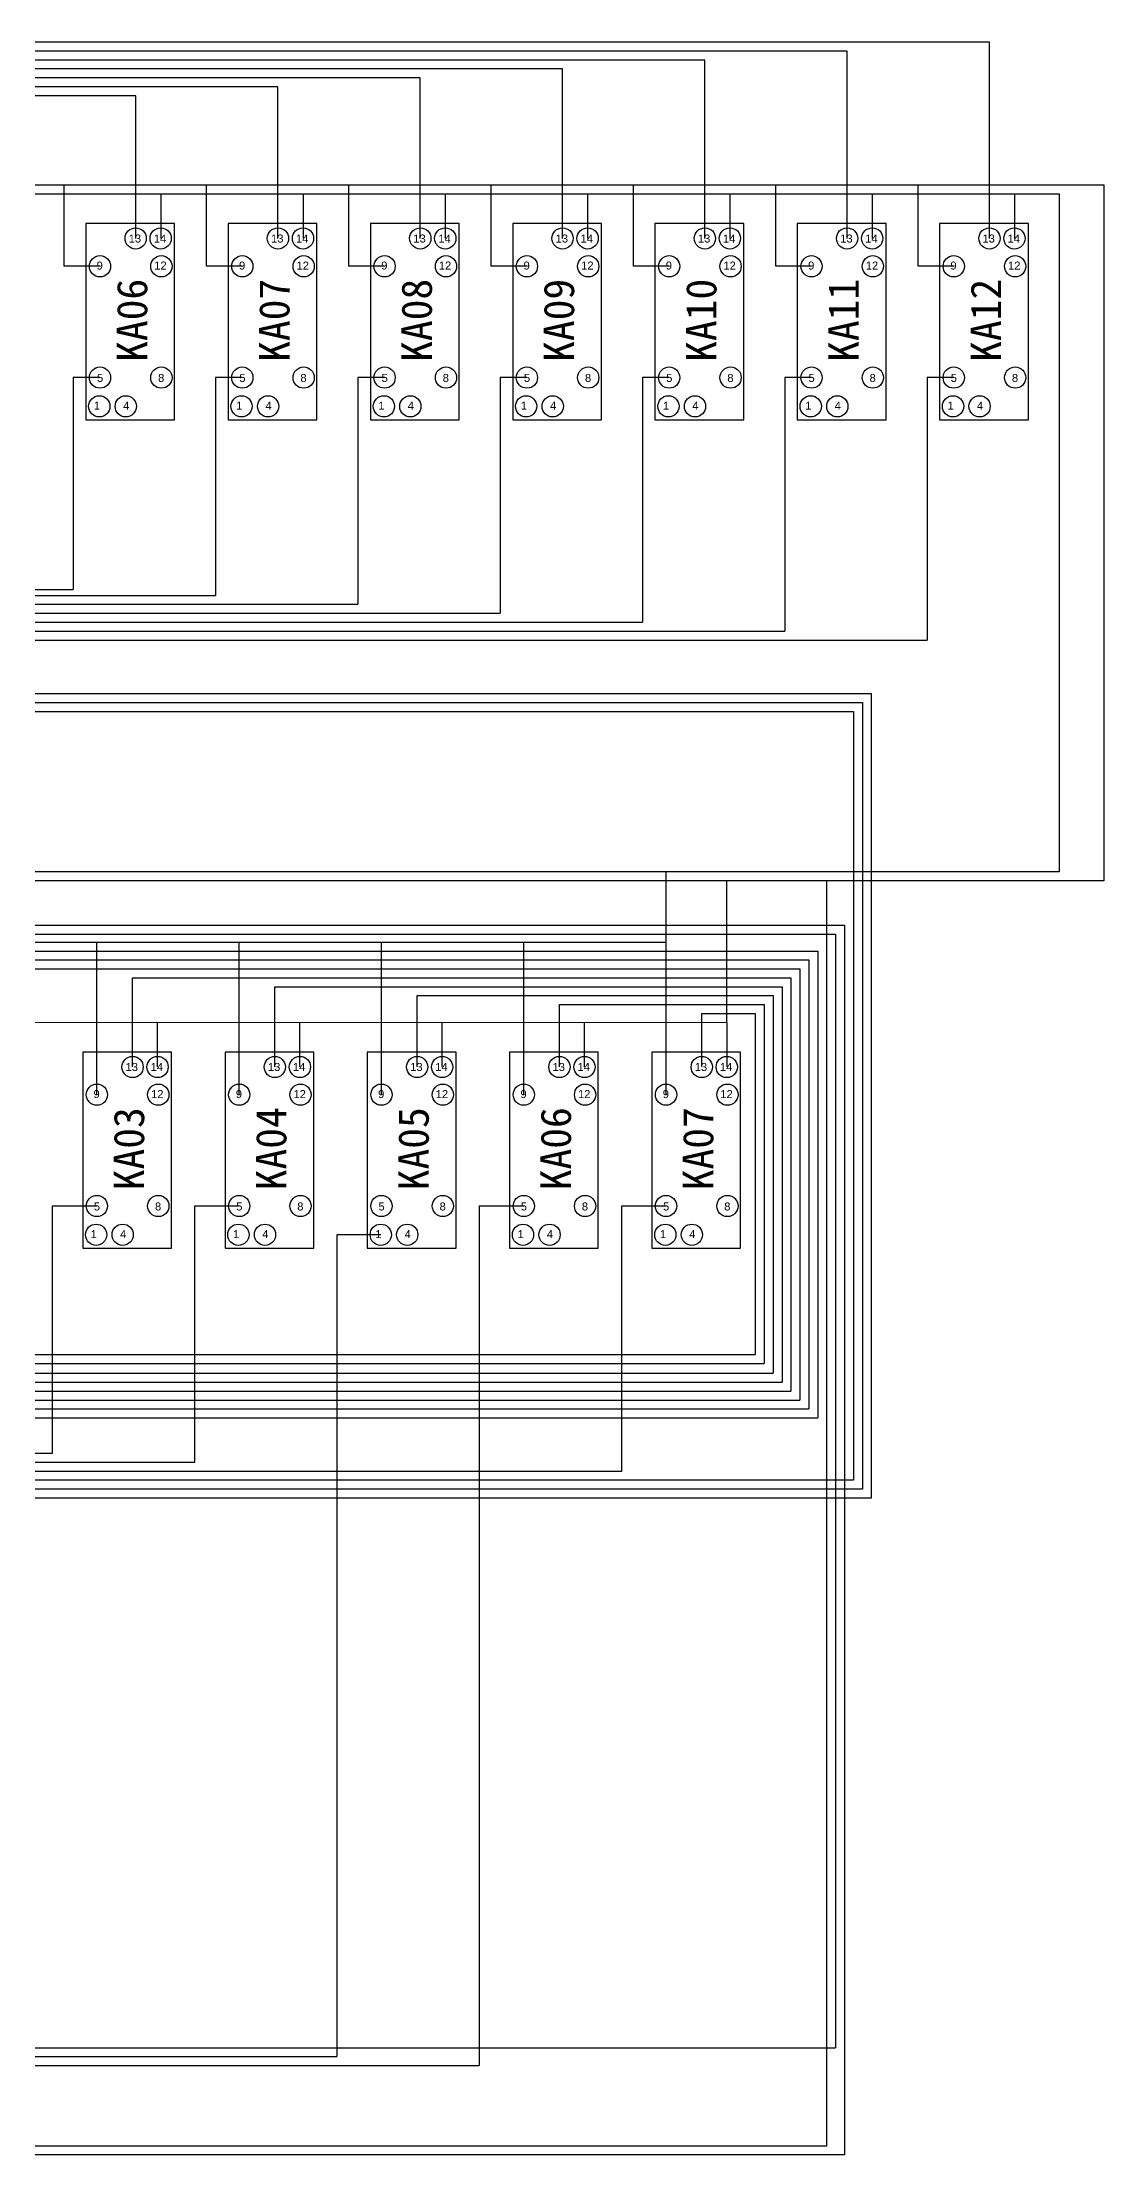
# Model space of a CAD drawing. Header units: millimetres. Extents: x -159 to 71007, y -220 to 29306.
# Drawn here: x 69817 to 71007, y 26938 to 29306 of the extents above; entities that cross this region are included whole.
import ezdxf

# ---------------------------------------------------------------- set-up
doc = ezdxf.new("R2010")
doc.units = ezdxf.units.MM
doc.styles.get("Standard").update_dxf_attribs({"font": 'arial.ttf'})

msp = doc.modelspace()

# ---------------------------------------------------------------- linework, layer by layer
for p, q in [((70878.5, 29306), (68305.5, 29306)), ((70878.5, 29086), (70878.5, 29306)), ((70719, 29296), (68315.5, 29296)), ((70559.6, 29286), (68325.3, 29286)), ((70400.1, 29276), (68336.2, 29276)), ((70400.1, 29086), (70400.1, 29276)), ((70559.6, 29086), (70559.6, 29286)), ((70719, 29086), (70719, 29296)), ((70240.7, 29266), (68346.2, 29266)), ((70081.2, 29256), (68356.2, 29256)), ((70081.2, 29086), (70081.2, 29256)), ((70240.7, 29086), (70240.7, 29266)), ((69921.8, 29246), (68366.2, 29246)), ((69921.8, 29086), (69921.8, 29246)), ((69881.8, 28930), (69851.8, 28930)), ((69851.8, 28930), (69851.8, 28692.5)), ((70041.3, 28930), (70011.3, 28930)), ((70011.3, 28930), (70011.3, 28685.8)), ((70200.7, 28930), (70170.7, 28930)), ((70170.7, 28930), (70170.7, 28675.8)), ((70360.2, 28930), (70330.2, 28930)), ((70330.2, 28930), (70330.2, 28665.8)), ((70519.6, 28930), (70489.6, 28930)), ((70489.6, 28930), (70489.6, 28655.8)), ((70679.1, 28930), (70649.1, 28930)), ((70649.1, 28930), (70649.1, 28645.8)), ((70838.5, 28930), (70808.5, 28930)), ((70808.5, 28930), (70808.5, 28635.8)), ((68928, 28692.5), (69851.8, 28692.5)), ((68959.9, 28685.8), (70011.3, 28685.8)), ((68975.8, 28675.8), (70170.7, 28675.8)), ((68991.7, 28665.8), (70330.2, 28665.8)), ((69007.6, 28655.8), (70489.6, 28655.8)), ((69023.5, 28645.8), (70649.1, 28645.8)), ((69039.5, 28635.8), (70808.5, 28635.8)), ((69240.5, 28316), (70716.1, 28316)), ((69280.5, 28306), (70706.1, 28306)), ((70706.1, 28306), (70706.1, 27057.6)), ((70716.1, 28316), (70716.1, 26937.6)), ((69439.9, 28287.1), (70686.1, 28287.1)), ((70686.1, 28287.1), (70686.1, 27763.7)), ((69599.4, 28277.1), (70676.1, 28277.1)), ((69758.8, 28267.1), (70666.1, 28267.1)), ((69918.3, 28157.1), (69918.3, 28257.1)), ((69918.3, 28257.1), (70656.1, 28257.1)), ((70656.1, 28257.1), (70656.1, 27793.7)), ((70666.1, 28267.1), (70666.1, 27783.7)), ((70676.1, 28277.1), (70676.1, 27773.7)), ((70077.7, 28157.1), (70077.7, 28247.1)), ((70077.7, 28247.1), (70646.1, 28247.1)), ((70237.2, 28157.1), (70237.2, 28237.1)), ((70237.2, 28237.1), (70636.1, 28237.1)), ((70636.1, 28237.1), (70636.1, 27813.7)), ((70646.1, 28247.1), (70646.1, 27803.7)), ((70396.6, 28157.1), (70396.6, 28227.1)), ((70396.6, 28227.1), (70626.1, 28227.1)), ((70556.1, 28157.1), (70556.1, 28217.1)), ((70556.1, 28217.1), (70616.1, 28217.1)), ((70616.1, 28217.1), (70616.1, 27834.6)), ((70626.1, 28227.1), (70626.1, 27824.6)), ((69878.3, 28001.2), (69828.3, 28001.2)), ((69828.3, 28001.2), (69828.3, 27723.7)), ((70037.8, 28001.2), (69987.8, 28001.2)), ((69987.8, 28001.2), (69987.8, 27713.7)), ((70356.7, 28001.2), (70306.7, 28001.2)), ((70306.7, 28001.2), (70306.7, 27037.6)), ((70516.1, 28001.2), (70466.1, 28001.2)), ((70466.1, 28001.2), (70466.1, 27703.7)), ((70196.4, 27969), (70147.2, 27969)), ((70147.2, 27969), (70147.2, 27047.6)), ((69055.3, 27834.6), (70616.1, 27834.6)), ((69005.6, 27813.7), (70636.1, 27813.7)), ((69039.4, 27824.6), (70626.1, 27824.6)), ((68942, 27783.7), (70666.1, 27783.7)), ((68957.9, 27793.7), (70656.1, 27793.7)), ((68989.7, 27803.7), (70646.1, 27803.7)), ((68911.6, 27763.7), (70686.1, 27763.7)), ((68926.1, 27773.7), (70676.1, 27773.7)), ((69987.8, 27713.7), (68354.9, 27713.7)), ((69828.3, 27723.7), (68364.9, 27723.7)), ((70466.1, 27703.7), (68344.9, 27703.7)), ((64488.5, 27057.6), (70706.1, 27057.6)), ((65288.5, 27047.6), (70147.2, 27047.6)), ((67320.3, 27037.6), (70306.7, 27037.6)), ((70716.1, 26937.6), (69300.4, 26937.6))]:
    msp.add_line(p, q)
at = {"color": 4}
for p, q in [((68885.1, 29146), (71006.5, 29146)), ((69841.8, 29054.8), (69841.8, 29146)), ((70001.3, 29054.8), (70001.3, 29146)), ((70160.7, 29054.8), (70160.7, 29146)), ((70320.2, 29054.8), (70320.2, 29146)), ((70479.6, 29054.8), (70479.6, 29146)), ((70639.1, 29054.8), (70639.1, 29146)), ((70798.5, 29054.8), (70798.5, 29146)), ((71006.5, 29146), (71006.5, 28365.8)), ((69881.8, 29054.8), (69841.8, 29054.8)), ((70041.3, 29054.8), (70001.3, 29054.8)), ((70200.7, 29054.8), (70160.7, 29054.8)), ((70360.2, 29054.8), (70320.2, 29054.8)), ((70519.6, 29054.8), (70479.6, 29054.8)), ((70679.1, 29054.8), (70639.1, 29054.8)), ((70838.5, 29054.8), (70798.5, 29054.8)), ((71006.5, 28365.8), (68619.6, 28365.8)), ((70584.1, 28207.1), (70584.1, 28365.8)), ((70696.1, 26947.6), (70696.1, 28365.8)), ((69308.5, 28207.5), (70584.1, 28207.1)), ((69946.3, 28157.1), (69946.3, 28207.1)), ((70105.8, 28157.1), (70105.8, 28207.1)), ((70265.2, 28157.1), (70265.2, 28207.1)), ((70424.7, 28157.1), (70424.7, 28207.1)), ((70584.1, 28207.1), (70584.1, 28157.1)), ((67290.3, 26947.6), (70696.1, 26947.6))]:
    msp.add_line(p, q, dxfattribs=at)
at = {"color": 1}
for p, q in [((68993.1, 29136), (70956.5, 29136)), ((69949.8, 29136), (69949.8, 29086)), ((70109.3, 29136), (70109.3, 29086)), ((70268.7, 29136), (70268.7, 29086)), ((70428.2, 29136), (70428.2, 29086)), ((70587.6, 29136), (70587.6, 29086)), ((70747.1, 29136), (70747.1, 29086)), ((70906.5, 29136), (70906.5, 29086)), ((70956.5, 29136), (70956.5, 28375.8)), ((70956.5, 28375.8), (68519.6, 28375.8)), ((70516.1, 28126), (70516.1, 28375.8)), ((69400, 28297.1), (70516.1, 28297.1)), ((69878.3, 28126), (69878.3, 28297.1)), ((70037.8, 28126), (70037.8, 28297.1)), ((70197.2, 28126), (70197.2, 28297.1)), ((70356.7, 28126), (70356.7, 28297.1))]:
    msp.add_line(p, q, dxfattribs=at)
at = {"color": 241, "true_color": 0xf7abae}
for p, q in [((69134.9, 28575.8), (70746.1, 28575.8)), ((70746.1, 28575.8), (70746.1, 27673.7)), ((70746.1, 27673.7), (68573.9, 27673.7))]:
    msp.add_line(p, q, dxfattribs=at)
at = {"color": 5}
for p, q in [((69150.9, 28565.8), (70736.1, 28565.8)), ((70736.1, 28565.8), (70736.1, 27683.7)), ((70736.1, 27683.7), (68623.9, 27683.7))]:
    msp.add_line(p, q, dxfattribs=at)
at = {"color": 8}
for p, q in [((69166.8, 28555.8), (70726.1, 28555.8)), ((70726.1, 28555.8), (70726.1, 27693.7)), ((70726.1, 27693.7), (68673.9, 27693.7))]:
    msp.add_line(p, q, dxfattribs=at)
for points in [[(69965.4, 29102.7), (69865.9, 29102.7), (69865.9, 28882.7), (69965.4, 28882.7)], [(70124.8, 29102.7), (70025.4, 29102.7), (70025.4, 28882.7), (70124.8, 28882.7)], [(70284.3, 29102.7), (70184.8, 29102.7), (70184.8, 28882.7), (70284.3, 28882.7)], [(70443.7, 29102.7), (70344.3, 29102.7), (70344.3, 28882.7), (70443.7, 28882.7)], [(70603.2, 29102.7), (70503.7, 29102.7), (70503.7, 28882.7), (70603.2, 28882.7)], [(70762.6, 29102.7), (70663.2, 29102.7), (70663.2, 28882.7), (70762.6, 28882.7)], [(70922.1, 29102.7), (70822.6, 29102.7), (70822.6, 28882.7), (70922.1, 28882.7)], [(69961.9, 28173.8), (69862.4, 28173.8), (69862.4, 27953.8), (69961.9, 27953.8)], [(70121.3, 28173.8), (70021.9, 28173.8), (70021.9, 27953.8), (70121.3, 27953.8)], [(70280.8, 28173.8), (70181.3, 28173.8), (70181.3, 27953.8), (70280.8, 27953.8)], [(70440.2, 28173.8), (70340.8, 28173.8), (70340.8, 27953.8), (70440.2, 27953.8)], [(70599.7, 28173.8), (70500.2, 28173.8), (70500.2, 27953.8), (70599.7, 27953.8)]]:
    msp.add_lwpolyline(points, close=True)
at = {"color": 3}
for centre in [(69921.8, 29086), (69949.8, 29086), (70081.2, 29086), (70109.3, 29086), (70240.7, 29086), (70268.7, 29086), (70400.1, 29086), (70428.2, 29086), (70559.6, 29086), (70587.6, 29086), (70719, 29086), (70747.1, 29086), (70878.5, 29086), (70906.5, 29086), (69881.8, 29054.8), (70041.3, 29054.8), (70200.7, 29054.8), (70360.2, 29054.8), (70519.6, 29054.8), (70679.1, 29054.8), (70838.5, 29054.8), (69881.8, 28930), (70041.3, 28930), (70200.7, 28930), (70360.2, 28930), (70519.6, 28930), (70679.1, 28930), (70838.5, 28930), (69918.3, 28157.1), (69946.3, 28157.1), (70077.7, 28157.1), (70105.8, 28157.1), (70237.2, 28157.1), (70265.2, 28157.1), (70396.6, 28157.1), (70424.7, 28157.1), (70556.1, 28157.1), (70584.1, 28157.1), (69878.3, 28126), (70037.8, 28126), (70197.2, 28126), (70356.7, 28126), (70516.1, 28126), (69878.3, 28001.2), (70037.8, 28001.2), (70356.7, 28001.2), (70516.1, 28001.2), (70196.4, 27969)]:
    msp.add_circle(centre, 11.9, dxfattribs=at)
for centre in [(69950.6, 29054.8), (70110, 29054.8), (70269.5, 29054.8), (70428.9, 29054.8), (70588.4, 29054.8), (70747.8, 29054.8), (70907.3, 29054.8), (69950.6, 28930), (70110, 28930), (70269.5, 28930), (70428.9, 28930), (70588.4, 28930), (70747.8, 28930), (70907.3, 28930), (69881, 28897.8), (69910.7, 28897.8), (70040.4, 28897.8), (70070.2, 28897.8), (70199.9, 28897.8), (70229.6, 28897.8), (70359.3, 28897.8), (70389.1, 28897.8), (70518.8, 28897.8), (70548.5, 28897.8), (70678.2, 28897.8), (70708, 28897.8), (70837.7, 28897.8), (70867.4, 28897.8), (69947.1, 28126), (70106.5, 28126), (70266, 28126), (70425.4, 28126), (70584.9, 28126), (69947.1, 28001.2), (70106.5, 28001.2), (70197.2, 28001.2), (70266, 28001.2), (70425.4, 28001.2), (70584.9, 28001.2), (69877.5, 27969), (69907.2, 27969), (70036.9, 27969), (70066.7, 27969), (70226.1, 27969), (70355.8, 27969), (70385.6, 27969), (70515.3, 27969), (70545, 27969)]:
    msp.add_circle(centre, 11.9)

# ---------------------------------------------------------------- texts
at = {"char_height": 8.97, "attachment_point": 3}
for s, insert in [('13', (69927.9, 29090.4)), ('14', (69956, 29090.4)), ('13', (70087.4, 29090.4)), ('14', (70115.4, 29090.4)), ('13', (70246.8, 29090.4)), ('14', (70274.9, 29090.4)), ('13', (70406.3, 29090.4)), ('14', (70434.3, 29090.4)), ('13', (70565.7, 29090.4)), ('14', (70593.8, 29090.4)), ('13', (70725.2, 29090.4)), ('14', (70753.2, 29090.4)), ('13', (70884.6, 29090.4)), ('14', (70912.7, 29090.4)), ('9', (69885, 29060.1)), ('12', (69956.5, 29060.1)), ('9', (70044.5, 29060.1)), ('12', (70116, 29060.1)), ('9', (70203.9, 29060.1)), ('12', (70275.4, 29060.1)), ('9', (70363.4, 29060.1)), ('12', (70434.9, 29060.1)), ('9', (70522.8, 29060.1)), ('12', (70594.3, 29060.1)), ('9', (70682.3, 29060.1)), ('12', (70753.8, 29060.1)), ('9', (70841.7, 29060.1)), ('12', (70913.2, 29060.1)), ('5', (69885.4, 28934.1)), ('8', (69953.9, 28934.1)), ('5', (70044.9, 28934.1)), ('8', (70113.3, 28934.1)), ('5', (70204.3, 28934.1)), ('8', (70272.8, 28934.1)), ('5', (70363.8, 28934.1)), ('8', (70432.2, 28934.1)), ('5', (70523.2, 28934.1)), ('8', (70591.7, 28934.1)), ('5', (70682.7, 28934.1)), ('8', (70751.1, 28934.1)), ('5', (70842.1, 28934.1)), ('8', (70910.6, 28934.1)), ('1', (69881.8, 28903)), ('4', (69914.7, 28903)), ('1', (70041.3, 28903)), ('4', (70074.2, 28903)), ('1', (70200.7, 28903)), ('4', (70233.6, 28903)), ('1', (70360.2, 28903)), ('4', (70393.1, 28903)), ('1', (70519.6, 28903)), ('4', (70552.5, 28903)), ('1', (70679.1, 28903)), ('4', (70712, 28903)), ('1', (70838.5, 28903)), ('4', (70871.4, 28903)), ('13', (69924.4, 28161.6)), ('14', (69952.5, 28161.6)), ('13', (70083.9, 28161.6)), ('14', (70111.9, 28161.6)), ('13', (70243.3, 28161.6)), ('14', (70271.4, 28161.6)), ('13', (70402.8, 28161.6)), ('14', (70430.8, 28161.6)), ('13', (70562.2, 28161.6)), ('14', (70590.3, 28161.6)), ('9', (69881.5, 28131.2)), ('12', (69953, 28131.2)), ('9', (70041, 28131.2)), ('12', (70112.5, 28131.2)), ('9', (70200.4, 28131.2)), ('12', (70271.9, 28131.2)), ('9', (70359.9, 28131.2)), ('12', (70431.4, 28131.2)), ('9', (70519.3, 28131.2)), ('12', (70590.8, 28131.2)), ('5', (69881.9, 28005.2)), ('8', (69950.4, 28005.2)), ('5', (70041.4, 28005.2)), ('8', (70109.8, 28005.2)), ('5', (70200.8, 28005.2)), ('8', (70269.3, 28005.2)), ('5', (70360.3, 28005.2)), ('8', (70428.7, 28005.2)), ('5', (70519.7, 28005.2)), ('8', (70588.2, 28005.2)), ('1', (69878.3, 27974.2)), ('4', (69911.2, 27974.2)), ('1', (70037.8, 27974.2)), ('4', (70070.6, 27974.2)), ('1', (70197.2, 27974.2)), ('4', (70230.1, 27974.2)), ('1', (70356.7, 27974.2)), ('4', (70389.5, 27974.2)), ('1', (70516.1, 27974.2)), ('4', (70549, 27974.2))]:
    msp.add_mtext_dynamic_manual_height_columns(s, width=11.026, gutter_width=44.8, heights=[0], dxfattribs=dict(at, insert=insert))
at = {"char_height": 34.197, "attachment_point": 1, "rotation": 90}
for s, insert in [('{\\fSimSun|b0|i0|c134|p2;KA06}', (69900.6, 28947.7)), ('{\\fSimSun|b0|i0|c134|p2;KA07}', (70060, 28947.7)), ('{\\fSimSun|b0|i0|c134|p2;KA08}', (70219.5, 28947.7)), ('{\\fSimSun|b0|i0|c134|p2;KA09}', (70378.9, 28947.7)), ('{\\fSimSun|b0|i0|c134|p2;KA10}', (70538.4, 28947.7)), ('{\\fSimSun|b0|i0|c134|p2;KA11}', (70697.8, 28947.7)), ('{\\fSimSun|b0|i0|c134|p2;KA12}', (70857.3, 28947.7)), ('{\\fSimSun|b0|i0|c134|p2;KA03}', (69897.1, 28018.9)), ('{\\fSimSun|b0|i0|c134|p2;KA04}', (70056.5, 28018.9)), ('{\\fSimSun|b0|i0|c134|p2;KA05}', (70216, 28018.9)), ('{\\fSimSun|b0|i0|c134|p2;KA06}', (70375.4, 28018.9)), ('{\\fSimSun|b0|i0|c134|p2;KA07}', (70534.9, 28018.9))]:
    msp.add_mtext_dynamic_manual_height_columns(s, width=74.444, gutter_width=171, heights=[0], dxfattribs=dict(at, insert=insert))

doc.saveas('drawing.dxf')
